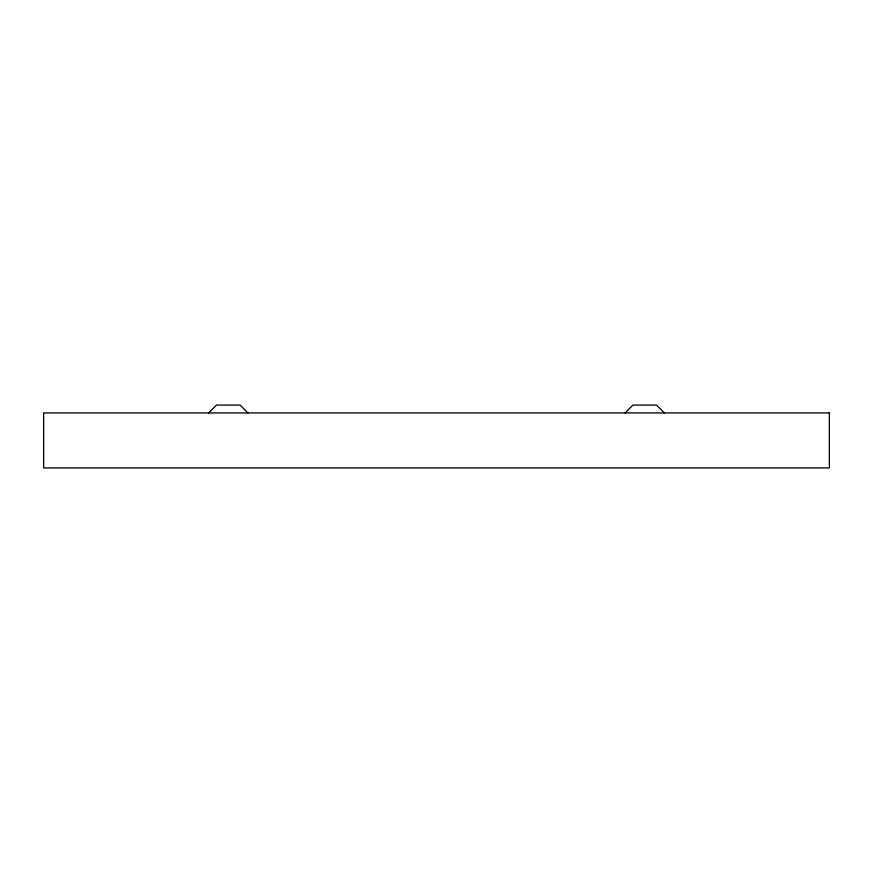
<?xml version="1.0" encoding="UTF-8"?>
<svg xmlns="http://www.w3.org/2000/svg" width="873" height="873" viewBox="0 0 873 873"><rect width="100%" height="100%" fill="white"/><g stroke="black" fill="none" stroke-linecap="round" stroke-linejoin="round"><path stroke-width="1.31" d="M208.647 412.929L216.504 405.072L240.075 405.072L247.932 412.929M625.068 412.929L632.925 405.072L656.496 405.072L664.353 412.929M829.35 412.929L43.65 412.929L43.65 467.928L829.35 467.928L829.35 412.929"/></g></svg>
